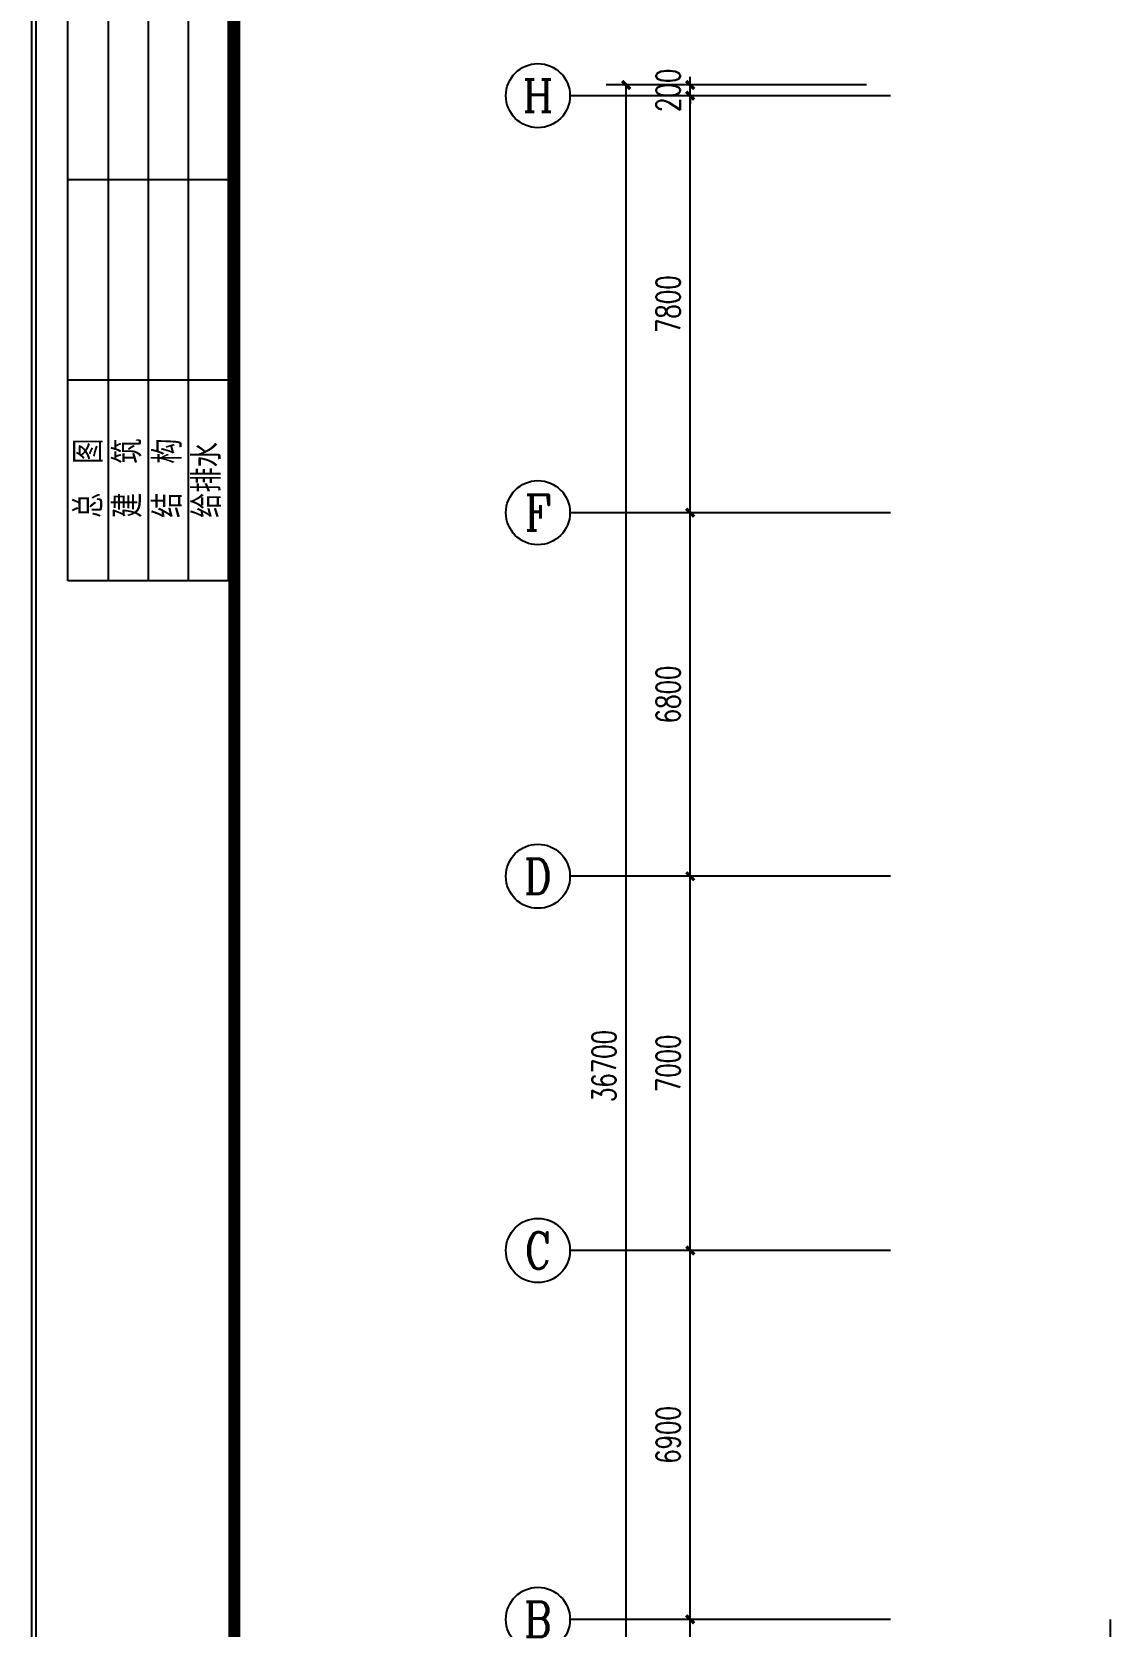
# Model space of a CAD drawing. Extents: x 1398449 to 2142961, y 256969 to 1032940.
# Drawn here: x 1498714 to 1518891, y 569432 to 599251 of the extents above; entities that cross this region are included whole.
import ezdxf
from ezdxf.enums import TextEntityAlignment as Align

# ---------------------------------------------------------------- set-up
doc = ezdxf.new("R2010")
doc.units = 0
doc.header["$LTSCALE"] = 1500
doc.header["$PDSIZE"] = 50
for name, color, linetype in [('1-建筑底图', 8, 'Continuous'), ('AXIS_TEXT', 7, 'Continuous'), ('BTTK', 7, 'Continuous'), ('PUB_TITLE', 4, 'Continuous'), ('党校-主楼（一期）参照$0$PUB_TITLE', 7, 'Continuous')]:
    doc.layers.add(name, color=color, linetype=linetype)
doc.layers.add('yichutu', color=7, linetype='Continuous', true_color=0xffffff, plot=False)
doc.styles.add('_TCH_AXIS', font='COMPLEX', dxfattribs={"bigfont": 'GBCBIG'})
doc.styles.add('_TCH_DIM_T3', font='SIMPLEX', dxfattribs={"width": 0.705882, "bigfont": 'GBCBIG'})
doc.styles.add('COMPLEX', font='COMPLEX')
doc.styles.add('HZ(TK)', font='geniso.shx', dxfattribs={"width": 0.9, "bigfont": 'hztxt.shx'})
doc.styles.get("Standard").update_dxf_attribs({"font": 'gbeitc.shx', "bigfont": 'gbcbig.shx'})
doc.linetypes.add('JIEDI', pattern='A,1.25,-0.25,0.25,-0.25,0.625,["/",Standard,S=0.6,R=0,X=0,Y=-0.3],0.625,-0.25,0.25,-0.25', length=4)
doc.dimstyles.new('_TCH_ARCH&&150', dxfattribs={"dimtxt": 446.25, "dimasz": 150, "dimexe": 375, "dimexo": 450, "dimgap": 189.375, "dimtad": 1, "dimdec": 0, "dimzin": 0, "dimdsep": 46, "dimtxsty": '_TCH_DIM_T3', "dimblk": 'ARCHTICK', "dimcen": 0.09, "dimclrt": 7, "dimazin": 2, "dimtfac": 1, "dimtdec": 0, "dimtix": 1, "dimtmove": 2, "dimatfit": 3, "dimfxl": 1, "dimtolj": 1, "dimtzin": 0, "dimarcsym": 0})

# ---------------------------------------------------------------- blocks, each defined once
blk = doc.blocks.new('_ArchTick')
at = {"color": 0, "linetype": 'ByBlock', "const_width": 0.4}
blk.add_lwpolyline([(-0.5, -0.5), (0.5, 0.5)], dxfattribs=at)
blk = doc.blocks.new('*D402')
at = {"layer": '1-建筑底图', "color": 0, "lineweight": -2, "transparency": 16777216}
for p, q in [((-4757, 7900), (-8432, 7900)), ((-8057, 100), (-8057, 7900)), ((-4757, 100), (-8432, 100))]:
    blk.add_line(p, q, dxfattribs=at)
at = {"layer": 'Defpoints', "color": 0}
for p in [(-8057, 7900), (-4307, 7900), (-4307, 100)]:
    blk.add_point(p, dxfattribs=at)
at = {"layer": '1-建筑底图', "color": 0, "lineweight": -2, "transparency": 16777216, "xscale": 150, "yscale": 150, "zscale": 150}
for p, rotation in [((-8057, 7900), 90), ((-8057, 100), 270)]:
    blk.add_blockref('_ArchTick', p, dxfattribs=dict(at, rotation=rotation))
at = {"layer": '1-建筑底图', "color": 7, "transparency": 16777216, "insert": (-8470, 4000), "char_height": 446.2, "attachment_point": 5, "rotation": 90, "style": '_TCH_DIM_T3'}
blk.add_mtext('\\A1;7800', dxfattribs=at)
blk = doc.blocks.new('*D403')
at = {"layer": '1-建筑底图', "color": 0, "lineweight": -2, "transparency": 16777216}
for p, q in [((-4757, 14800), (-8432, 14800)), ((-8057, 7900), (-8057, 14800)), ((-4757, 7900), (-8432, 7900))]:
    blk.add_line(p, q, dxfattribs=at)
at = {"layer": 'Defpoints', "color": 0}
for p in [(-8057, 14800), (-4307, 14800), (-4307, 7900)]:
    blk.add_point(p, dxfattribs=at)
at = {"layer": '1-建筑底图', "color": 0, "lineweight": -2, "transparency": 16777216, "xscale": 150, "yscale": 150, "zscale": 150}
for p, rotation in [((-8057, 14800), 90), ((-8057, 7900), 270)]:
    blk.add_blockref('_ArchTick', p, dxfattribs=dict(at, rotation=rotation))
at = {"layer": '1-建筑底图', "color": 7, "transparency": 16777216, "insert": (-8470, 11350), "char_height": 446.2, "attachment_point": 5, "rotation": 90, "style": '_TCH_DIM_T3'}
blk.add_mtext('\\A1;6900', dxfattribs=at)
blk = doc.blocks.new('*D404')
at = {"layer": '1-建筑底图', "color": 0, "lineweight": -2, "transparency": 16777216}
for p, q in [((-4757, 21800), (-8432, 21800)), ((-8057, 14800), (-8057, 21800)), ((-4757, 14800), (-8432, 14800))]:
    blk.add_line(p, q, dxfattribs=at)
at = {"layer": 'Defpoints', "color": 0}
for p in [(-8057, 21800), (-4307, 21800), (-4307, 14800)]:
    blk.add_point(p, dxfattribs=at)
at = {"layer": '1-建筑底图', "color": 0, "lineweight": -2, "transparency": 16777216, "xscale": 150, "yscale": 150, "zscale": 150}
for p, rotation in [((-8057, 21800), 90), ((-8057, 14800), 270)]:
    blk.add_blockref('_ArchTick', p, dxfattribs=dict(at, rotation=rotation))
at = {"layer": '1-建筑底图', "color": 7, "transparency": 16777216, "insert": (-8470, 18300), "char_height": 446.2, "attachment_point": 5, "rotation": 90, "style": '_TCH_DIM_T3'}
blk.add_mtext('\\A1;7000', dxfattribs=at)
blk = doc.blocks.new('*D405')
at = {"layer": '1-建筑底图', "color": 0, "lineweight": -2, "transparency": 16777216}
for p, q in [((-4757, 28600), (-8432, 28600)), ((-8057, 21800), (-8057, 28600)), ((-4757, 21800), (-8432, 21800))]:
    blk.add_line(p, q, dxfattribs=at)
at = {"layer": 'Defpoints', "color": 0}
for p in [(-8057, 28600), (-4307, 28600), (-4307, 21800)]:
    blk.add_point(p, dxfattribs=at)
at = {"layer": '1-建筑底图', "color": 0, "lineweight": -2, "transparency": 16777216, "xscale": 150, "yscale": 150, "zscale": 150}
for p, rotation in [((-8057, 28600), 90), ((-8057, 21800), 270)]:
    blk.add_blockref('_ArchTick', p, dxfattribs=dict(at, rotation=rotation))
at = {"layer": '1-建筑底图', "color": 7, "transparency": 16777216, "insert": (-8470, 25200), "char_height": 446.2, "attachment_point": 5, "rotation": 90, "style": '_TCH_DIM_T3'}
blk.add_mtext('\\A1;6800', dxfattribs=at)
blk = doc.blocks.new('*D406')
at = {"layer": '1-建筑底图', "color": 0, "lineweight": -2, "transparency": 16777216}
for p, q in [((-4757, 36400), (-8432, 36400)), ((-8057, 28600), (-8057, 36400)), ((-4757, 28600), (-8432, 28600))]:
    blk.add_line(p, q, dxfattribs=at)
at = {"layer": 'Defpoints', "color": 0}
for p in [(-8057, 36400), (-4307, 36400), (-4307, 28600)]:
    blk.add_point(p, dxfattribs=at)
at = {"layer": '1-建筑底图', "color": 0, "lineweight": -2, "transparency": 16777216, "xscale": 150, "yscale": 150, "zscale": 150}
for p, rotation in [((-8057, 36400), 90), ((-8057, 28600), 270)]:
    blk.add_blockref('_ArchTick', p, dxfattribs=dict(at, rotation=rotation))
at = {"layer": '1-建筑底图', "color": 7, "transparency": 16777216, "insert": (-8470, 32500), "char_height": 446.2, "attachment_point": 5, "rotation": 90, "style": '_TCH_DIM_T3'}
blk.add_mtext('\\A1;7800', dxfattribs=at)
blk = doc.blocks.new('*D407')
at = {"layer": '1-建筑底图', "color": 0, "lineweight": -2, "transparency": 16777216}
for p, q in [((-8057, 36600), (-8057, 36750)), ((-4757, 36600), (-8432, 36600)), ((-4757, 36400), (-8432, 36400)), ((-8057, 36400), (-8057, 36600)), ((-8057, 36400), (-8057, 36250))]:
    blk.add_line(p, q, dxfattribs=at)
at = {"layer": 'Defpoints', "color": 0}
for p in [(-8057, 36600), (-4307, 36600), (-4307, 36400)]:
    blk.add_point(p, dxfattribs=at)
at = {"layer": '1-建筑底图', "color": 0, "lineweight": -2, "transparency": 16777216, "xscale": 150, "yscale": 150, "zscale": 150}
for p, rotation in [((-8057, 36600), 270), ((-8057, 36400), 90)]:
    blk.add_blockref('_ArchTick', p, dxfattribs=dict(at, rotation=rotation))
at = {"layer": '1-建筑底图', "color": 7, "transparency": 16777216, "insert": (-8470, 36500), "char_height": 446.2, "attachment_point": 5, "rotation": 90, "style": '_TCH_DIM_T3'}
blk.add_mtext('\\A1;200', dxfattribs=at)
blk = doc.blocks.new('*D408')
at = {"layer": '1-建筑底图', "color": 0, "lineweight": -2, "transparency": 16777216}
for p, q in [((-4757, 36600), (-9632, 36600)), ((-9257, -100), (-9257, 36600)), ((-4757, -100), (-9632, -100))]:
    blk.add_line(p, q, dxfattribs=at)
at = {"layer": 'Defpoints', "color": 0}
for p in [(-9257, 36600), (-4307, 36600), (-4307, -100)]:
    blk.add_point(p, dxfattribs=at)
at = {"layer": '1-建筑底图', "color": 0, "lineweight": -2, "transparency": 16777216, "xscale": 150, "yscale": 150, "zscale": 150}
for p, rotation in [((-9257, 36600), 90), ((-9257, -100), 270)]:
    blk.add_blockref('_ArchTick', p, dxfattribs=dict(at, rotation=rotation))
at = {"layer": '1-建筑底图', "color": 7, "transparency": 16777216, "insert": (-9670, 18250), "char_height": 446.2, "attachment_point": 5, "rotation": 90, "style": '_TCH_DIM_T3'}
blk.add_mtext('\\A1;36700', dxfattribs=at)
blk = doc.blocks.new('_AXISO')
blk.add_circle((0, 0), 0.5)
at = {"layer": 'AXIS_TEXT', "style": 'COMPLEX', "width": 1.041667}
blk.add_attdef('A', text='', height=0.56, dxfattribs=at).set_placement((-0.25, -0.28), (0.25, -0.28), align=Align.FIT)
blk = doc.blocks.new('vhtemplate_2020年新竖式图框_A1_1_2', base_point=(-420.5, 0))
at = {"layer": 'PUB_TITLE'}
for p, q in [((-416, 384.5), (-416, 584.5)), ((-411, 584.5), (-411, 384.5)), ((-406, 584.5), (-406, 384.5)), ((-401, 584.5), (-401, 384.5)), ((-396, 584.5), (-396, 384.5)), ((-396, 434.5), (-416, 434.5)), ((-396, 409.5), (-416, 409.5)), ((-396, 384.5), (-416, 384.5))]:
    blk.add_line(p, q, dxfattribs=at)
at = {"layer": 'PUB_TITLE', "color": 7}
blk.add_lwpolyline([(-420.5, 594), (841, 594), (841, 0), (-420.5, 0)], close=True, dxfattribs=at)
at = {"layer": 'PUB_TITLE', "const_width": 1}
blk.add_lwpolyline([(-395.5, 10), (831, 10), (831, 584), (-395.5, 584)], close=True, dxfattribs=at)
at = {"layer": 'BTTK', "color": 4, "style": 'HZ(TK)', "width": 0.9}
for tag, p in [('合作单位', (796, 511.5)), ('建设单位', (796, 209.5)), ('工程名称', (796, 176.5)), ('子项名称', (806, 160)), ('图纸名称', (796, 141))]:
    blk.add_attdef(tag, text='', height=3.5, dxfattribs=at).set_placement(p, align=Align.MIDDLE_CENTER)
for tag, p in [('注册证书号', (808.5, 309.01)), ('注册印章号', (808.5, 301.01)), ('设计号', (806, 193)), ('图别', (789.75, 34)), ('图号', (822.25, 34)), ('版本号', (789.75, 26)), ('日期', (822.25, 26))]:
    blk.add_attdef(tag, text='', height=3.5, dxfattribs=at).set_placement(p, align=Align.MIDDLE)
at = {"layer": 'PUB_TITLE', "style": 'HZ(TK)', "width": 0.9}
for s, p in [('总  图', (-411.68, 392.34)), ('建  筑', (-406.8, 392.34)), ('结  构', (-401.8, 392.34)), ('给排水', (-396.93, 392.34))]:
    blk.add_text(s, height=3.5, rotation=90, dxfattribs=at).set_placement(p)
blk = doc.blocks.new('yct-1261-594-189225-89100-150-1004.0')
at = {"layer": 'yichutu', "color": 7, "true_color": 0xffffff}
blk.add_lwpolyline([(0, 0), (0, 89100), (189225, 89100), (189225, 0)], close=True, dxfattribs=at)
blk = doc.blocks.new('1-三层建筑底图')
at = {"layer": '1-建筑底图'}
for p, q in [((-4307.1, 36400), (-10307.1, 36400)), ((-4307.1, 28600), (-10307.1, 28600)), ((-4307.1, 21800), (-10307.1, 21800)), ((-4307.1, 14800), (-10307.1, 14800)), ((-4307.1, 7900), (-10307.1, 7900)), ((-200, 7900), (-200, 7550))]:
    blk.add_line(p, q, dxfattribs=at)
ref = blk.add_blockref('_AXISO', (-10907.1, 36400), dxfattribs=dict(at, xscale=1200, yscale=1200, zscale=1200))
ref.add_attrib('A', 'H', dxfattribs={"layer": 'AXIS_TEXT', "height": 608.3, "style": '_TCH_AXIS'}).set_placement((-11196.7, 36095.9), (-10617.4, 36095.9), align=Align.FIT)
ref = blk.add_blockref('_AXISO', (-10907.1, 28600), dxfattribs=dict(at, xscale=1200, yscale=1200, zscale=1200))
ref.add_attrib('A', 'F', dxfattribs={"layer": 'AXIS_TEXT', "height": 668.2, "style": '_TCH_AXIS'}).set_placement((-11161.6, 28265.9), (-10652.5, 28265.9), align=Align.FIT)
ref = blk.add_blockref('_AXISO', (-10907.1, 21800), dxfattribs=dict(at, xscale=1200, yscale=1200, zscale=1200))
ref.add_attrib('A', 'D', dxfattribs={"layer": 'AXIS_TEXT', "height": 652.9, "style": '_TCH_AXIS'}).set_placement((-11171.3, 21473.6), (-10642.8, 21473.6), align=Align.FIT)
ref = blk.add_blockref('_AXISO', (-10907.1, 14800), dxfattribs=dict(at, xscale=1200, yscale=1200, zscale=1200))
ref.add_attrib('A', 'C', dxfattribs={"layer": 'AXIS_TEXT', "height": 683.5, "style": '_TCH_AXIS'}).set_placement((-11151.2, 14458.2), (-10662.9, 14458.2), align=Align.FIT)
ref = blk.add_blockref('_AXISO', (-10907.1, 7900), dxfattribs=dict(at, xscale=1200, yscale=1200, zscale=1200))
ref.add_attrib('A', 'B', dxfattribs={"layer": 'AXIS_TEXT', "height": 652.9, "style": '_TCH_AXIS'}).set_placement((-11171.3, 7573.6), (-10642.8, 7573.6), align=Align.FIT)
for p1, p2, distance, picture, middle in [((-4307.1, 36400), (-4307.1, 36600), 3750, '*D407', (-8469.6, 36500)), ((-4307.1, -100), (-4307.1, 36600), 4950, '*D408', (-9669.6, 18250)), ((-4307.1, 28600), (-4307.1, 36400), 3750, '*D406', (-8469.6, 32500)), ((-4307.1, 21800), (-4307.1, 28600), 3750, '*D405', (-8469.6, 25200)), ((-4307.1, 14800), (-4307.1, 21800), 3750, '*D404', (-8469.6, 18300)), ((-4307.1, 7900), (-4307.1, 14800), 3750, '*D403', (-8469.6, 11350)), ((-4307.1, 100), (-4307.1, 7900), 3750, '*D402', (-8469.6, 4000))]:
    dim = blk.add_aligned_dim(p1=p1, p2=p2, distance=distance, dimstyle='_TCH_ARCH&&150', dxfattribs=at)
    dim.commit()
    dim.dimension.update_dxf_attribs({"geometry": picture, "text_midpoint": middle})

msp = doc.modelspace()

# ---------------------------------------------------------------- linework, layer by layer
at = {"layer": '党校-主楼（一期）参照$0$PUB_TITLE'}
msp.add_lwpolyline([(1498789.3, 531309.5), (1687939.3, 531309.5), (1687939.3, 620409.5), (1498789.3, 620409.5)], close=True, dxfattribs=at)
at = {"layer": '党校-主楼（一期）参照$0$PUB_TITLE', "const_width": 150}
msp.add_lwpolyline([(1502539.3, 532809.5), (1686439.3, 532809.5), (1686439.3, 618909.5), (1502539.3, 618909.5)], close=True, dxfattribs=at)

# ---------------------------------------------------------------- block references
at = {"xscale": 150, "yscale": 150, "zscale": 150}
msp.add_blockref('vhtemplate_2020年新竖式图框_A1_1_2', (1498714.3, 531309.5), dxfattribs=at)
at = {"layer": '1-建筑底图', "linetype": 'JIEDI'}
msp.add_blockref('1-三层建筑底图', (1519091, 561657.6), dxfattribs=at)
at = {"layer": 'yichutu'}
msp.add_blockref('yct-1261-594-189225-89100-150-1004.0', (1498714.3, 531309.5), dxfattribs=at)

doc.saveas('drawing.dxf')
